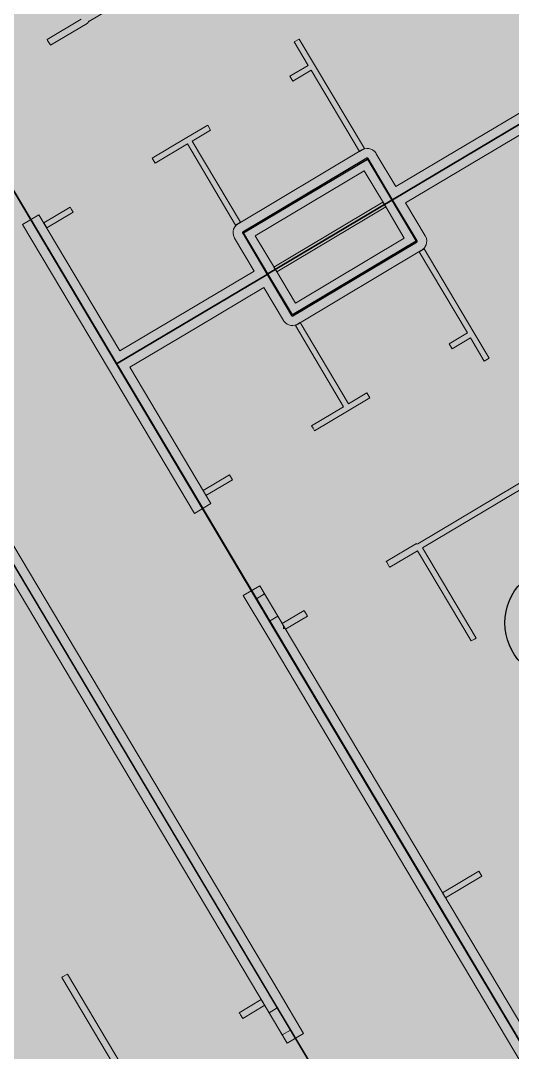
# Model space of a CAD drawing. Header units: millimetres. Extents: x 0 to 312583, y -208103 to 25097.
# Drawn here: x 190832 to 195976, y -70669 to -59880 of the extents above; entities that cross this region are included whole.
import ezdxf

# ---------------------------------------------------------------- set-up
doc = ezdxf.new("R2010")
doc.units = ezdxf.units.MM
doc.linetypes.add('Solid', pattern=[0])
for name, color, linetype, lineweight in [('Inner Walls', 5, 'Solid', 0), ('Room Objects', 47, 'Solid', 15), ('Room Walls', 47, 'Solid', 35), ('Service Area', 252, 'Solid', 25), ('Three-Bedroom Apartment', 250, 'Solid', 25), ('Two-Bedroom Apartment', 1, 'Solid', 35)]:
    doc.layers.add(name, color=color, linetype=linetype, lineweight=lineweight)

msp = doc.modelspace()

# ---------------------------------------------------------------- hatches: boundary and pattern name
at = {"layer": 'Room Objects', "linetype": 'Solid', "lineweight": 0}
for points in [[(193522, -66107), (193436, -66158), (193298, -65926), (193298, -65926), (193384, -65875)], [(193431, -70255), (193517, -70204), (193655, -70436), (193655, -70436), (193569, -70487)]]:
    msp.add_hatch(color=5, dxfattribs=at).paths.add_polyline_path(points, flags=0)
at = {"layer": 'Service Area', "linetype": 'Solid', "lineweight": 25}
for points in [[(208501, -91461), (206783, -92484), (188452, -61695), (190170, -60672)], [(193163, -62098), (194459, -61327), (194715, -61757), (193419, -62528)], [(194970, -62186), (193675, -62957), (193419, -62528), (194715, -61757)]]:
    msp.add_hatch(color=254, dxfattribs=at).paths.add_polyline_path(points, flags=0)
at = {"layer": 'Three-Bedroom Apartment', "linetype": 'Solid', "lineweight": 25}
h = msp.add_hatch(color=150, dxfattribs=at)
h.paths.add_polyline_path([(184361, -67921), (182694, -65122), (186952, -62587), (187208, -63017), (187209, -63018), (187210, -63020), (187212, -63021), (187214, -63021), (187216, -63022), (187218, -63021), (187220, -63021), (187221, -63020), (188712, -62133), (188712, -62133), (190118, -64494), (193451, -70092), (194805, -72367), (194805, -72367), (191927, -74081), (191925, -74082), (191924, -74083), (191923, -74085), (191922, -74087), (191922, -74089), (191922, -74091), (191923, -74093), (191923, -74094), (192230, -74610), (189360, -76319), (189360, -76319), (186027, -70720)], flags=0)
h.paths.add_polyline_path([(188273, -64998), (186978, -65769), (186976, -65770), (186975, -65772), (186974, -65773), (186973, -65775), (186973, -65777), (186973, -65779), (186974, -65781), (186975, -65783), (187230, -66213), (187232, -66214), (187233, -66215), (187235, -66217), (187237, -66217), (187238, -66217), (187240, -66217), (187242, -66217), (187244, -66216), (188539, -65445), (188541, -65444), (188542, -65442), (188543, -65441), (188544, -65439), (188544, -65437), (188544, -65435), (188544, -65433), (188543, -65431), (188287, -65002), (188286, -65000), (188285, -64999), (188283, -64998), (188281, -64997), (188279, -64997), (188277, -64997), (188275, -64997)], flags=0)
at = {"layer": 'Two-Bedroom Apartment', "linetype": 'Solid', "lineweight": 25}
for points in [[(182694, -65122), (182694, -65122), (181028, -62323), (187644, -58384), (194260, -54445), (194260, -54445), (195926, -57244), (197593, -60043), (194723, -61752), (194723, -61752), (194467, -61322), (194466, -61320), (194465, -61319), (194463, -61318), (194461, -61317), (194459, -61317), (194457, -61317), (194455, -61318), (194454, -61318), (193158, -62090), (193157, -62091), (193155, -62092), (193154, -62094), (193154, -62096), (193153, -62098), (193154, -62100), (193154, -62102), (193155, -62103), (193411, -62533), (191836, -63470), (191836, -63470), (190170, -60672), (189310, -61183)], [(193503, -66270), (191836, -63470), (193411, -62533), (193411, -62533), (193666, -62963), (193668, -62964), (193669, -62965), (193671, -62966), (193673, -62967), (193675, -62967), (193676, -62967), (193678, -62967), (193680, -62966), (194975, -62195), (194977, -62194), (194978, -62192), (194979, -62191), (194980, -62189), (194980, -62187), (194980, -62185), (194980, -62183), (194979, -62181), (194723, -61752), (197593, -60043), (197593, -60043), (199260, -62842), (200926, -65641), (202593, -68440), (198284, -71006), (198284, -71006), (198028, -70576), (198027, -70575), (198025, -70573), (198024, -70572), (198022, -70572), (198020, -70571), (198018, -70571), (198016, -70572), (198014, -70573), (196575, -71430), (196575, -71430), (195169, -69069)]]:
    msp.add_hatch(color=151, dxfattribs=at).paths.add_polyline_path(points, flags=0)

# ---------------------------------------------------------------- linework, layer by layer
at = {"layer": 'Inner Walls', "color": 47, "linetype": 'Solid', "lineweight": 15}
for p, q in [((194758, -61614), (197327, -60085)), ((197429, -60257), (194860, -61786)), ((193107, -62004), (194403, -61232)), ((194403, -61232), (194411, -61228)), ((194411, -61228), (194413, -61227)), ((194413, -61227), (194431, -61221)), ((194431, -61221), (194433, -61220)), ((194433, -61220), (194453, -61217)), ((194453, -61217), (194455, -61217)), ((194455, -61217), (194474, -61218)), ((194474, -61218), (194476, -61218)), ((194476, -61218), (194495, -61223)), ((194495, -61223), (194497, -61224)), ((194497, -61224), (194515, -61232)), ((194515, -61232), (194516, -61233)), ((194516, -61233), (194532, -61245)), ((194532, -61245), (194534, -61246)), ((194534, -61246), (194547, -61261)), ((194547, -61261), (194548, -61263)), ((194548, -61263), (194553, -61271)), ((194553, -61271), (194758, -61614)), ((194427, -61451), (193287, -62129)), ((194637, -61803), (194427, -61451)), ((194846, -62155), (194637, -61803)), ((194860, -61786), (195065, -62130)), ((190852, -62012), (191023, -61910)), ((191023, -61910), (191871, -63333)), ((191750, -63522), (190852, -62012)), ((193070, -62041), (193082, -62025)), ((193082, -62025), (193083, -62023)), ((193083, -62023), (193097, -62010)), ((193097, -62010), (193099, -62009)), ((193099, -62009), (193107, -62004)), ((193054, -62102), (193055, -62083)), ((193054, -62104), (193054, -62102)), ((193057, -62124), (193054, -62104)), ((193055, -62081), (193060, -62062)), ((193055, -62083), (193055, -62081)), ((193057, -62126), (193057, -62124)), ((193064, -62144), (193057, -62126)), ((193060, -62060), (193069, -62042)), ((193060, -62062), (193060, -62060)), ((193064, -62146), (193064, -62144)), ((193069, -62154), (193064, -62146)), ((193069, -62042), (193070, -62041)), ((193287, -62129), (193497, -62482)), ((195065, -62130), (195069, -62139)), ((195069, -62139), (195070, -62140)), ((195070, -62140), (195077, -62159)), ((193274, -62498), (193069, -62154)), ((193706, -62834), (194846, -62155)), ((195064, -62244), (195052, -62260)), ((195065, -62242), (195064, -62244)), ((195073, -62225), (195065, -62242)), ((195074, -62223), (195073, -62225)), ((195079, -62204), (195074, -62223)), ((195077, -62159), (195077, -62161)), ((195077, -62161), (195080, -62180)), ((195080, -62182), (195079, -62202)), ((195079, -62202), (195079, -62204)), ((195080, -62180), (195080, -62182)), ((193621, -70573), (188677, -62270)), ((195027, -62281), (193731, -63052)), ((195035, -62275), (195027, -62281)), ((195036, -62274), (195035, -62275)), ((195051, -62261), (195036, -62274)), ((195052, -62260), (195051, -62261)), ((191871, -63333), (193274, -62498)), ((193497, -62482), (193706, -62834)), ((193376, -62670), (192675, -63088)), ((193581, -63014), (193376, -62670)), ((192675, -63088), (191973, -63505)), ((193586, -63022), (193581, -63014)), ((193587, -63023), (193586, -63022)), ((193600, -63038), (193587, -63023)), ((193602, -63039), (193600, -63038)), ((193617, -63051), (193602, -63039)), ((193619, -63052), (193617, -63051)), ((193637, -63061), (193619, -63052)), ((193639, -63061), (193637, -63061)), ((193658, -63066), (193639, -63061)), ((193660, -63066), (193658, -63066)), ((193679, -63067), (193660, -63066)), ((193681, -63067), (193679, -63067)), ((193701, -63064), (193681, -63067)), ((193702, -63064), (193701, -63064)), ((193721, -63057), (193702, -63064)), ((193723, -63057), (193721, -63057)), ((193731, -63052), (193723, -63057)), ((192649, -65032), (191750, -63522)), ((191973, -63505), (192821, -64930)), ((190204, -64442), (193537, -70041)), ((192821, -64930), (192649, -65032)), ((193161, -65891), (193333, -65789)), ((193333, -65789), (193589, -66218)), ((193417, -66321), (193161, -65891)), ((193589, -66218), (196610, -71293)), ((195083, -69120), (193417, -66321)), ((196489, -71481), (195083, -69120)), ((193537, -70041), (193792, -70470)), ((193792, -70470), (193621, -70573))]:
    msp.add_line(p, q, dxfattribs=at)
for p in [(194637, -61803), (194637, -61803), (193497, -62482)]:
    msp.add_point(p, dxfattribs=at)
at = {"layer": 'Room Objects', "color": 0, "linetype": 'Solid', "lineweight": 0}
for p, q in [((193298, -65926), (193384, -65875)), ((193384, -65875), (193522, -66107)), ((193436, -66158), (193298, -65926)), ((193522, -66107), (193436, -66158)), ((193431, -70255), (193517, -70204)), ((193517, -70204), (193655, -70436)), ((193569, -70487), (193431, -70255)), ((193655, -70436), (193569, -70487))]:
    msp.add_line(p, q, dxfattribs=at)
for p in [(193298, -65926), (193655, -70436)]:
    msp.add_point(p, dxfattribs=at)
at = {"layer": 'Room Walls', "color": 47, "linetype": 'Solid', "lineweight": 9}
for p, q in [((192963, -59043), (191544, -59888)), ((191109, -60077), (191465, -59865)), ((191526, -59910), (191145, -60137)), ((191529, -59909), (191526, -59910)), ((191530, -59907), (191529, -59909)), ((191535, -59903), (191530, -59907)), ((191536, -59902), (191535, -59903)), ((191539, -59897), (191536, -59902)), ((191540, -59896), (191539, -59897)), ((191543, -59890), (191540, -59896)), ((191544, -59888), (191543, -59890)), ((191114, -60086), (191109, -60077)), ((191140, -60128), (191114, -60086)), ((193695, -60102), (193746, -60072)), ((193746, -60072), (193907, -60342)), ((191145, -60137), (191140, -60128)), ((193840, -60347), (193695, -60102)), ((193648, -60461), (193840, -60347)), ((193871, -60398), (193679, -60513)), ((194377, -61248), (193871, -60398)), ((193907, -60342), (194428, -61217)), ((193679, -60513), (193648, -60461)), ((192571, -61102), (192789, -60973)), ((192819, -61024), (192627, -61139)), ((192789, -60973), (192819, -61024)), ((192209, -61318), (192571, -61102)), ((192576, -61169), (192240, -61369)), ((193081, -62019), (192576, -61169)), ((192627, -61139), (193133, -61988)), ((194428, -61217), (194377, -61248)), ((192240, -61369), (192209, -61318)), ((193481, -62456), (194622, -61777)), ((194622, -61777), (194653, -61828)), ((191073, -61994), (191350, -61829)), ((191380, -61881), (191104, -62045)), ((191350, -61829), (191365, -61855)), ((191365, -61855), (191380, -61881)), ((194653, -61828), (193512, -62508)), ((191104, -62045), (191073, -61994)), ((193133, -61988), (193081, -62019)), ((195001, -62296), (195052, -62265)), ((195507, -63146), (195001, -62296)), ((195052, -62265), (195574, -63141)), ((193512, -62508), (193481, -62456)), ((193706, -63067), (193757, -63037)), ((194211, -63917), (193706, -63067)), ((193757, -63037), (194263, -63886)), ((195314, -63260), (195507, -63146)), ((195537, -63197), (195345, -63312)), ((195683, -63442), (195537, -63197)), ((195574, -63141), (195734, -63411)), ((195345, -63312), (195314, -63260)), ((195734, -63411), (195683, -63442)), ((194263, -63886), (194455, -63772)), ((194486, -63823), (194268, -63953)), ((194455, -63772), (194486, -63823)), ((193876, -64117), (194211, -63917)), ((194268, -63953), (193906, -64169)), ((193891, -64143), (193876, -64117)), ((193906, -64169), (193891, -64143)), ((192740, -64793), (193016, -64629)), ((193016, -64629), (193047, -64680)), ((194988, -65350), (196340, -64545)), ((196371, -64597), (195035, -65392)), ((193047, -64680), (192771, -64845)), ((192771, -64845), (192740, -64793)), ((194657, -65536), (194973, -65348)), ((194973, -65348), (194978, -65356)), ((194978, -65356), (194986, -65352)), ((194986, -65352), (194988, -65350)), ((194983, -65423), (194693, -65596)), ((195545, -66367), (194983, -65423)), ((195035, -65392), (195597, -66336)), ((194662, -65544), (194657, -65536)), ((194680, -65573), (194662, -65544)), ((194688, -65587), (194680, -65573)), ((194693, -65596), (194688, -65587)), ((193568, -66184), (193798, -66047)), ((193834, -66107), (193604, -66244)), ((193798, -66047), (193803, -66056)), ((193803, -66056), (193812, -66071)), ((193812, -66071), (193829, -66099)), ((193829, -66099), (193834, -66107)), ((193573, -66193), (193568, -66184)), ((193575, -66196), (193573, -66193)), ((193576, -66197), (193575, -66196)), ((193583, -66210), (193576, -66197)), ((193583, -66240), (193583, -66210)), ((193599, -66236), (193583, -66240)), ((193604, -66244), (193599, -66236)), ((195579, -66347), (195545, -66367)), ((195597, -66336), (195579, -66347)), ((195245, -69000), (195626, -68773)), ((195657, -68825), (195276, -69052)), ((195626, -68773), (195636, -68790)), ((195636, -68790), (195657, -68825)), ((195276, -69052), (195245, -69000)), ((191262, -69886), (191271, -69880)), ((191910, -70974), (191262, -69886)), ((191271, -69880), (191314, -69855)), ((191314, -69855), (191322, -69850)), ((191322, -69850), (191970, -70938)), ((193119, -70254), (193349, -70117)), ((193349, -70117), (193355, -70126)), ((193355, -70126), (193368, -70148)), ((193385, -70177), (193155, -70314)), ((193368, -70148), (193380, -70169)), ((193380, -70169), (193385, -70177)), ((193124, -70263), (193119, -70254)), ((193133, -70277), (193124, -70263)), ((193155, -70314), (193133, -70277))]:
    msp.add_line(p, q, dxfattribs=at)
for p in [(191544, -59888), (195574, -63141)]:
    msp.add_point(p, dxfattribs=at)
at = {"layer": 'Service Area', "color": 254, "linetype": 'Solid', "lineweight": 25}
for p, q in [((190170, -60672), (208501, -91461)), ((193163, -62098), (194459, -61327)), ((194459, -61327), (194715, -61757)), ((206783, -92484), (188452, -61695)), ((194715, -61757), (193419, -62528)), ((193419, -62528), (194715, -61757)), ((194715, -61757), (194970, -62186)), ((193419, -62528), (193163, -62098)), ((194970, -62186), (193675, -62957)), ((193675, -62957), (193419, -62528))]:
    msp.add_line(p, q, dxfattribs=at)
at = {"layer": 'Three-Bedroom Apartment', "color": 150, "linetype": 'Solid', "lineweight": 25}
for p, q in [((190118, -64494), (193451, -70092)), ((193451, -70092), (194805, -72367))]:
    msp.add_line(p, q, dxfattribs=at)
at = {"layer": 'Three-Bedroom Apartment', "color": 7, "linetype": 'Solid', "lineweight": 25}
msp.add_circle((196498, -66178), 600, dxfattribs=at)
at = {"layer": 'Two-Bedroom Apartment', "color": 151, "linetype": 'Solid', "lineweight": 25}
for p, q in [((197593, -60043), (194723, -61752)), ((194723, -61752), (197593, -60043)), ((191836, -63470), (190170, -60672)), ((194454, -61318), (193158, -62090)), ((194455, -61318), (194454, -61318)), ((194457, -61317), (194455, -61318)), ((194459, -61317), (194457, -61317)), ((194461, -61317), (194459, -61317)), ((194463, -61318), (194461, -61317)), ((194465, -61319), (194463, -61318)), ((194466, -61320), (194465, -61319)), ((194467, -61322), (194466, -61320)), ((194723, -61752), (194467, -61322)), ((194979, -62181), (194723, -61752)), ((193154, -62096), (193153, -62098)), ((193153, -62098), (193154, -62100)), ((193155, -62092), (193154, -62094)), ((193154, -62094), (193154, -62096)), ((193154, -62100), (193154, -62102)), ((193154, -62102), (193155, -62103)), ((193157, -62091), (193155, -62092)), ((193155, -62103), (193411, -62533)), ((193158, -62090), (193157, -62091)), ((193680, -62966), (194975, -62195)), ((194975, -62195), (194977, -62194)), ((194977, -62194), (194978, -62192)), ((194978, -62192), (194979, -62191)), ((194980, -62183), (194979, -62181)), ((194979, -62191), (194980, -62189)), ((194980, -62185), (194980, -62183)), ((194980, -62187), (194980, -62185)), ((194980, -62189), (194980, -62187)), ((193411, -62533), (191836, -63470)), ((191836, -63470), (193411, -62533)), ((193411, -62533), (193666, -62963)), ((193666, -62963), (193668, -62964)), ((193668, -62964), (193669, -62965)), ((193669, -62965), (193671, -62966)), ((193671, -62966), (193673, -62967)), ((193673, -62967), (193675, -62967)), ((193675, -62967), (193676, -62967)), ((193676, -62967), (193678, -62967)), ((193678, -62967), (193680, -62966)), ((193503, -66270), (191836, -63470)), ((195169, -69069), (193503, -66270)), ((196575, -71430), (195169, -69069))]:
    msp.add_line(p, q, dxfattribs=at)
for p in [(194723, -61752), (193411, -62533), (191836, -63470)]:
    msp.add_point(p, dxfattribs=at)

doc.saveas('drawing.dxf')
